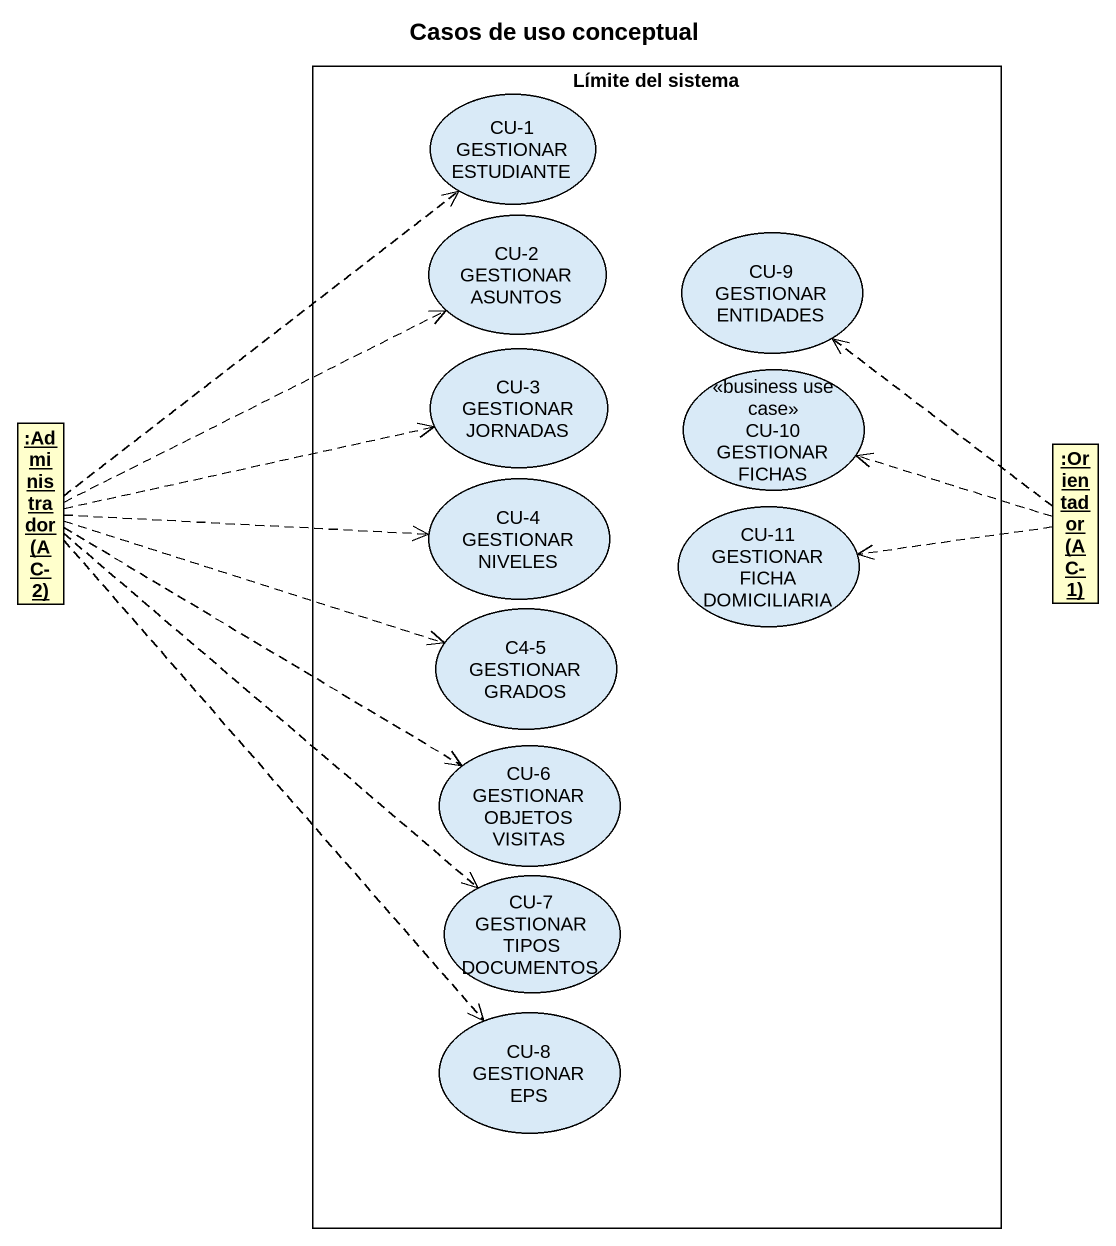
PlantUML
@startuml
title Casos de uso conceptual
allowmixing
hide circle
hide empty members
rectangle "Límite del sistema" as Límite_del_sistema {
  usecase "CU-1 GESTIONAR ESTUDIANTE" as CU_1_GESTIONAR_ESTUDIANTE
  usecase "CU-2 GESTIONAR ASUNTOS" as CU_2_GESTIONAR_ASUNTOS
  usecase "CU-9 GESTIONAR ENTIDADES" as CU_9_GESTIONAR_ENTIDADES
  usecase "CU-3 GESTIONAR JORNADAS" as CU_3_GESTIONAR_JORNADAS
  usecase "CU-10 GESTIONAR FICHAS" as CU_10_GESTIONAR_FICHAS <<business use case>>
  usecase "CU-4 GESTIONAR NIVELES" as CU_4_GESTIONAR_NIVELES
  usecase "CU-11 GESTIONAR FICHA DOMICILIARIA" as CU_11_GESTIONAR_FICHA
  usecase "C4-5 GESTIONAR GRADOS" as C4_5_GESTIONAR_GRADOS
  usecase "CU-6 GESTIONAR OBJETOS VISITAS" as CU_6_GESTIONAR_OBJETOS
  usecase "CU-7 GESTIONAR TIPOS DOCUMENTOS" as CU_7_GESTIONAR_TIPOS
  usecase "CU-8 GESTIONAR EPS" as CU_8_GESTIONAR_EPS
}
object ":Administrador (AC-2)" as Administrador_AC_2
object ":Orientador (AC-1)" as Orientador_AC_1
Administrador_AC_2 .up.> CU_1_GESTIONAR_ESTUDIANTE
Administrador_AC_2 .right.> CU_2_GESTIONAR_ASUNTOS
Administrador_AC_2 .right.> CU_3_GESTIONAR_JORNADAS
Administrador_AC_2 .right.> CU_4_GESTIONAR_NIVELES
Administrador_AC_2 .right.> C4_5_GESTIONAR_GRADOS
Administrador_AC_2 .right.> CU_6_GESTIONAR_OBJETOS
Administrador_AC_2 ..> CU_7_GESTIONAR_TIPOS
Administrador_AC_2 ..> CU_8_GESTIONAR_EPS
Orientador_AC_1 .up.> CU_9_GESTIONAR_ENTIDADES
Orientador_AC_1 .left.> CU_10_GESTIONAR_FICHAS
Orientador_AC_1 .left.> CU_11_GESTIONAR_FICHA
@enduml
